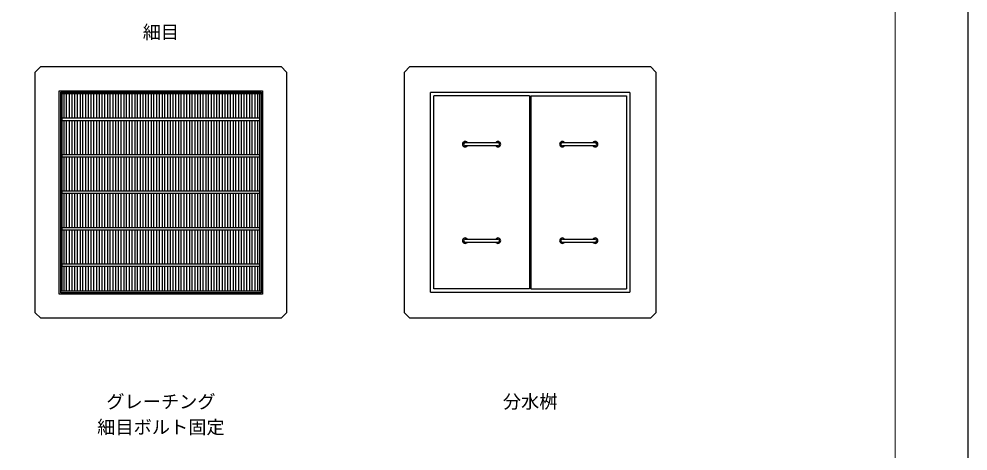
# Model space of a CAD drawing. Units: millimetres, scale not verified. Extents: x -4200 to 4200, y -2970 to 2970.
# Drawn here: x 1595 to 4200, y -1236 to -52 of the extents above; entities that cross this region are included whole.
import ezdxf
from ezdxf.enums import TextEntityAlignment as Align

# ---------------------------------------------------------------- set-up
doc = ezdxf.new("R2010")
doc.units = ezdxf.units.MM
doc.header["$LTSCALE"] = 10
for name, color, linetype, lineweight in [('0-1_Defpoints', 5, 'Continuous', 25), ('0-2_HATCH', 6, 'Continuous', 25), ('0-5_TXT', 7, 'Continuous', 25), ('0-6_WAKU', 3, 'Continuous', 13)]:
    doc.layers.add(name, color=color, linetype=linetype, lineweight=lineweight)
doc.styles.add('ＭＳ ゴシック', font='')
doc.styles.get('ＭＳ ゴシック').set_extended_font_data('MS Gothic')

msp = doc.modelspace()

# ---------------------------------------------------------------- linework, layer by layer
at = {"layer": '0-1_Defpoints'}
msp.add_lwpolyline([(-4200, -2970), (4200, -2970), (4200, 2970), (-4200, 2970)], close=True, dxfattribs=at)
at = {"layer": '0-2_HATCH'}
for p, q in [((1639.31, -197.56), (1654.31, -182.56)), ((1639.31, -857.56), (1639.31, -197.56)), ((1654.31, -182.56), (2314.31, -182.56)), ((2314.31, -182.56), (2329.31, -197.56)), ((2329.31, -197.56), (2329.31, -857.56)), ((2652.99, -197.56), (2667.99, -182.56)), ((2652.99, -857.56), (2652.99, -197.56)), ((2667.99, -182.56), (3327.99, -182.56)), ((3327.99, -182.56), (3342.99, -197.56)), ((3342.99, -197.56), (3342.99, -857.56)), ((1705.31, -806.56), (1705.31, -248.56)), ((1705.31, -248.56), (2263.31, -248.56)), ((1709.31, -802.56), (1709.31, -252.56)), ((1709.31, -252.56), (2259.31, -252.56)), ((1709.31, -256.56), (2259.31, -256.56)), ((1713.31, -798.56), (1713.31, -256.56)), ((1718.31, -324.31), (1718.31, -256.56)), ((1725.31, -324.31), (1725.31, -256.56)), ((1733.31, -324.31), (1733.31, -256.56)), ((1740.31, -324.31), (1740.31, -256.56)), ((1748.31, -324.31), (1748.31, -256.56)), ((1755.31, -324.31), (1755.31, -256.56)), ((1763.31, -324.31), (1763.31, -256.56)), ((1770.31, -324.31), (1770.31, -256.56)), ((1778.31, -324.31), (1778.31, -256.56)), ((1785.31, -324.31), (1785.31, -256.56)), ((1793.31, -324.31), (1793.31, -256.56)), ((1800.31, -324.31), (1800.31, -256.56)), ((1808.31, -324.31), (1808.31, -256.56)), ((1815.31, -324.31), (1815.31, -256.56)), ((1823.31, -324.31), (1823.31, -256.56)), ((1830.31, -324.31), (1830.31, -256.56)), ((1838.31, -324.31), (1838.31, -256.56)), ((1845.31, -324.31), (1845.31, -256.56)), ((1853.31, -324.31), (1853.31, -256.56)), ((1860.31, -324.31), (1860.31, -256.56)), ((1868.31, -324.31), (1868.31, -256.56)), ((1875.31, -324.31), (1875.31, -256.56)), ((1883.31, -324.31), (1883.31, -256.56)), ((1890.31, -324.31), (1890.31, -256.56)), ((1898.31, -324.31), (1898.31, -256.56)), ((1905.31, -324.31), (1905.31, -256.56)), ((1913.31, -324.31), (1913.31, -256.56)), ((1920.31, -324.31), (1920.31, -256.56)), ((1928.31, -324.31), (1928.31, -256.56)), ((1935.31, -324.31), (1935.31, -256.56)), ((1943.31, -324.31), (1943.31, -256.56)), ((1950.31, -324.31), (1950.31, -256.56)), ((1958.31, -324.31), (1958.31, -256.56)), ((1965.31, -324.31), (1965.31, -256.56)), ((1973.31, -324.31), (1973.31, -256.56)), ((1980.31, -324.31), (1980.31, -256.56)), ((1988.31, -324.31), (1988.31, -256.56)), ((1995.31, -324.31), (1995.31, -256.56)), ((2003.31, -324.31), (2003.31, -256.56)), ((2010.31, -324.31), (2010.31, -256.56)), ((2018.31, -324.31), (2018.31, -256.56)), ((2025.31, -324.31), (2025.31, -256.56)), ((2033.31, -324.31), (2033.31, -256.56)), ((2040.31, -324.31), (2040.31, -256.56)), ((2048.31, -324.31), (2048.31, -256.56)), ((2055.31, -324.31), (2055.31, -256.56)), ((2063.31, -324.31), (2063.31, -256.56)), ((2070.31, -324.31), (2070.31, -256.56)), ((2078.31, -324.31), (2078.31, -256.56)), ((2085.31, -324.31), (2085.31, -256.56)), ((2093.31, -324.31), (2093.31, -256.56)), ((2100.31, -324.31), (2100.31, -256.56)), ((2108.31, -324.31), (2108.31, -256.56)), ((2115.31, -324.31), (2115.31, -256.56)), ((2123.31, -324.31), (2123.31, -256.56)), ((2130.31, -324.31), (2130.31, -256.56)), ((2138.31, -324.31), (2138.31, -256.56)), ((2145.31, -324.31), (2145.31, -256.56)), ((2153.31, -324.31), (2153.31, -256.56)), ((2160.31, -324.31), (2160.31, -256.56)), ((2168.31, -324.31), (2168.31, -256.56)), ((2175.31, -324.31), (2175.31, -256.56)), ((2183.31, -324.31), (2183.31, -256.56)), ((2190.31, -324.31), (2190.31, -256.56)), ((2198.31, -324.31), (2198.31, -256.56)), ((2205.31, -324.31), (2205.31, -256.56)), ((2213.31, -324.31), (2213.31, -256.56)), ((2220.31, -324.31), (2220.31, -256.56)), ((2228.31, -324.31), (2228.31, -256.56)), ((2235.31, -324.31), (2235.31, -256.56)), ((2243.31, -324.31), (2243.31, -256.56)), ((2250.31, -324.31), (2250.31, -256.56)), ((2255.31, -256.56), (2255.31, -798.56)), ((2259.31, -252.56), (2259.31, -802.56)), ((2263.31, -248.56), (2263.31, -806.56)), ((2724.26, -801.29), (2724.26, -253.83)), ((3271.72, -253.83), (2724.26, -253.83)), ((3271.72, -253.83), (3271.72, -801.29)), ((2995.74, -262.97), (2733.4, -262.97)), ((2733.4, -792.15), (2733.4, -262.97)), ((3000.24, -262.97), (3262.59, -262.97)), ((3000.24, -262.97), (3000.24, -792.15)), ((3262.59, -262.97), (3262.59, -792.15)), ((2255.31, -324.31), (1713.31, -324.31)), ((2255.31, -330.81), (1713.31, -330.81)), ((1718.31, -424.31), (1718.31, -330.81)), ((1725.31, -424.31), (1725.31, -330.81)), ((1733.31, -424.31), (1733.31, -330.81)), ((1740.31, -424.31), (1740.31, -330.81)), ((1748.31, -424.31), (1748.31, -330.81)), ((1755.31, -424.31), (1755.31, -330.81)), ((1763.31, -424.31), (1763.31, -330.81)), ((1770.31, -424.31), (1770.31, -330.81)), ((1778.31, -424.31), (1778.31, -330.81)), ((1785.31, -424.31), (1785.31, -330.81)), ((1793.31, -424.31), (1793.31, -330.81)), ((1800.31, -424.31), (1800.31, -330.81)), ((1808.31, -424.31), (1808.31, -330.81)), ((1815.31, -424.31), (1815.31, -330.81)), ((1823.31, -424.31), (1823.31, -330.81)), ((1830.31, -424.31), (1830.31, -330.81)), ((1838.31, -424.31), (1838.31, -330.81)), ((1845.31, -424.31), (1845.31, -330.81)), ((1853.31, -424.31), (1853.31, -330.81)), ((1860.31, -424.31), (1860.31, -330.81)), ((1868.31, -424.31), (1868.31, -330.81)), ((1875.31, -424.31), (1875.31, -330.81)), ((1883.31, -424.31), (1883.31, -330.81)), ((1890.31, -424.31), (1890.31, -330.81)), ((1898.31, -424.31), (1898.31, -330.81)), ((1905.31, -424.31), (1905.31, -330.81)), ((1913.31, -424.31), (1913.31, -330.81)), ((1920.31, -424.31), (1920.31, -330.81)), ((1928.31, -424.31), (1928.31, -330.81)), ((1935.31, -424.31), (1935.31, -330.81)), ((1943.31, -424.31), (1943.31, -330.81)), ((1950.31, -424.31), (1950.31, -330.81)), ((1958.31, -424.31), (1958.31, -330.81)), ((1965.31, -424.31), (1965.31, -330.81)), ((1973.31, -424.31), (1973.31, -330.81)), ((1980.31, -424.31), (1980.31, -330.81)), ((1988.31, -424.31), (1988.31, -330.81)), ((1995.31, -424.31), (1995.31, -330.81)), ((2003.31, -424.31), (2003.31, -330.81)), ((2010.31, -424.31), (2010.31, -330.81)), ((2018.31, -424.31), (2018.31, -330.81)), ((2025.31, -424.31), (2025.31, -330.81)), ((2033.31, -424.31), (2033.31, -330.81)), ((2040.31, -424.31), (2040.31, -330.81)), ((2048.31, -424.31), (2048.31, -330.81)), ((2055.31, -424.31), (2055.31, -330.81)), ((2063.31, -424.31), (2063.31, -330.81)), ((2070.31, -424.31), (2070.31, -330.81)), ((2078.31, -424.31), (2078.31, -330.81)), ((2085.31, -424.31), (2085.31, -330.81)), ((2093.31, -424.31), (2093.31, -330.81)), ((2100.31, -424.31), (2100.31, -330.81)), ((2108.31, -424.31), (2108.31, -330.81)), ((2115.31, -424.31), (2115.31, -330.81)), ((2123.31, -424.31), (2123.31, -330.81)), ((2130.31, -424.31), (2130.31, -330.81)), ((2138.31, -424.31), (2138.31, -330.81)), ((2145.31, -424.31), (2145.31, -330.81)), ((2153.31, -424.31), (2153.31, -330.81)), ((2160.31, -424.31), (2160.31, -330.81)), ((2168.31, -424.31), (2168.31, -330.81)), ((2175.31, -424.31), (2175.31, -330.81)), ((2183.31, -424.31), (2183.31, -330.81)), ((2190.31, -424.31), (2190.31, -330.81)), ((2198.31, -424.31), (2198.31, -330.81)), ((2205.31, -424.31), (2205.31, -330.81)), ((2213.31, -424.31), (2213.31, -330.81)), ((2220.31, -424.31), (2220.31, -330.81)), ((2228.31, -424.31), (2228.31, -330.81)), ((2235.31, -424.31), (2235.31, -330.81)), ((2243.31, -424.31), (2243.31, -330.81)), ((2250.31, -424.31), (2250.31, -330.81)), ((2819.57, -390.76), (2909.57, -390.76)), ((3086.41, -390.76), (3176.41, -390.76)), ((2909.57, -399.76), (2819.57, -399.76)), ((3176.41, -399.76), (3086.41, -399.76)), ((2255.31, -424.31), (1713.31, -424.31)), ((2255.31, -430.81), (1713.31, -430.81)), ((1718.31, -524.31), (1718.31, -430.81)), ((1725.31, -524.31), (1725.31, -430.81)), ((1733.31, -524.31), (1733.31, -430.81)), ((1740.31, -524.31), (1740.31, -430.81)), ((1748.31, -524.31), (1748.31, -430.81)), ((1755.31, -524.31), (1755.31, -430.81)), ((1763.31, -524.31), (1763.31, -430.81)), ((1770.31, -524.31), (1770.31, -430.81)), ((1778.31, -524.31), (1778.31, -430.81)), ((1785.31, -524.31), (1785.31, -430.81)), ((1793.31, -524.31), (1793.31, -430.81)), ((1800.31, -524.31), (1800.31, -430.81)), ((1808.31, -524.31), (1808.31, -430.81)), ((1815.31, -524.31), (1815.31, -430.81)), ((1823.31, -524.31), (1823.31, -430.81)), ((1830.31, -524.31), (1830.31, -430.81)), ((1838.31, -524.31), (1838.31, -430.81)), ((1845.31, -524.31), (1845.31, -430.81)), ((1853.31, -524.31), (1853.31, -430.81)), ((1860.31, -524.31), (1860.31, -430.81)), ((1868.31, -524.31), (1868.31, -430.81)), ((1875.31, -524.31), (1875.31, -430.81)), ((1883.31, -524.31), (1883.31, -430.81)), ((1890.31, -524.31), (1890.31, -430.81)), ((1898.31, -524.31), (1898.31, -430.81)), ((1905.31, -524.31), (1905.31, -430.81)), ((1913.31, -524.31), (1913.31, -430.81)), ((1920.31, -524.31), (1920.31, -430.81)), ((1928.31, -524.31), (1928.31, -430.81)), ((1935.31, -524.31), (1935.31, -430.81)), ((1943.31, -524.31), (1943.31, -430.81)), ((1950.31, -524.31), (1950.31, -430.81)), ((1958.31, -524.31), (1958.31, -430.81)), ((1965.31, -524.31), (1965.31, -430.81)), ((1973.31, -524.31), (1973.31, -430.81)), ((1980.31, -524.31), (1980.31, -430.81)), ((1988.31, -524.31), (1988.31, -430.81)), ((1995.31, -524.31), (1995.31, -430.81)), ((2003.31, -524.31), (2003.31, -430.81)), ((2010.31, -524.31), (2010.31, -430.81)), ((2018.31, -524.31), (2018.31, -430.81)), ((2025.31, -524.31), (2025.31, -430.81)), ((2033.31, -524.31), (2033.31, -430.81)), ((2040.31, -524.31), (2040.31, -430.81)), ((2048.31, -524.31), (2048.31, -430.81)), ((2055.31, -524.31), (2055.31, -430.81)), ((2063.31, -524.31), (2063.31, -430.81)), ((2070.31, -524.31), (2070.31, -430.81)), ((2078.31, -524.31), (2078.31, -430.81)), ((2085.31, -524.31), (2085.31, -430.81)), ((2093.31, -524.31), (2093.31, -430.81)), ((2100.31, -524.31), (2100.31, -430.81)), ((2108.31, -524.31), (2108.31, -430.81)), ((2115.31, -524.31), (2115.31, -430.81)), ((2123.31, -524.31), (2123.31, -430.81)), ((2130.31, -524.31), (2130.31, -430.81)), ((2138.31, -524.31), (2138.31, -430.81)), ((2145.31, -524.31), (2145.31, -430.81)), ((2153.31, -524.31), (2153.31, -430.81)), ((2160.31, -524.31), (2160.31, -430.81)), ((2168.31, -524.31), (2168.31, -430.81)), ((2175.31, -524.31), (2175.31, -430.81)), ((2183.31, -524.31), (2183.31, -430.81)), ((2190.31, -524.31), (2190.31, -430.81)), ((2198.31, -524.31), (2198.31, -430.81)), ((2205.31, -524.31), (2205.31, -430.81)), ((2213.31, -524.31), (2213.31, -430.81)), ((2220.31, -524.31), (2220.31, -430.81)), ((2228.31, -524.31), (2228.31, -430.81)), ((2235.31, -524.31), (2235.31, -430.81)), ((2243.31, -524.31), (2243.31, -430.81)), ((2250.31, -524.31), (2250.31, -430.81)), ((2255.31, -524.31), (1713.31, -524.31)), ((2255.31, -530.81), (1713.31, -530.81)), ((1718.31, -624.31), (1718.31, -530.81)), ((1725.31, -624.31), (1725.31, -530.81)), ((1733.31, -624.31), (1733.31, -530.81)), ((1740.31, -624.31), (1740.31, -530.81)), ((1748.31, -624.31), (1748.31, -530.81)), ((1755.31, -624.31), (1755.31, -530.81)), ((1763.31, -624.31), (1763.31, -530.81)), ((1770.31, -624.31), (1770.31, -530.81)), ((1778.31, -624.31), (1778.31, -530.81)), ((1785.31, -624.31), (1785.31, -530.81)), ((1793.31, -624.31), (1793.31, -530.81)), ((1800.31, -624.31), (1800.31, -530.81)), ((1808.31, -624.31), (1808.31, -530.81)), ((1815.31, -624.31), (1815.31, -530.81)), ((1823.31, -624.31), (1823.31, -530.81)), ((1830.31, -624.31), (1830.31, -530.81)), ((1838.31, -624.31), (1838.31, -530.81)), ((1845.31, -624.31), (1845.31, -530.81)), ((1853.31, -624.31), (1853.31, -530.81)), ((1860.31, -624.31), (1860.31, -530.81)), ((1868.31, -624.31), (1868.31, -530.81)), ((1875.31, -624.31), (1875.31, -530.81)), ((1883.31, -624.31), (1883.31, -530.81)), ((1890.31, -624.31), (1890.31, -530.81)), ((1898.31, -624.31), (1898.31, -530.81)), ((1905.31, -624.31), (1905.31, -530.81)), ((1913.31, -624.31), (1913.31, -530.81)), ((1920.31, -624.31), (1920.31, -530.81)), ((1928.31, -624.31), (1928.31, -530.81)), ((1935.31, -624.31), (1935.31, -530.81)), ((1943.31, -624.31), (1943.31, -530.81)), ((1950.31, -624.31), (1950.31, -530.81)), ((1958.31, -624.31), (1958.31, -530.81)), ((1965.31, -624.31), (1965.31, -530.81)), ((1973.31, -624.31), (1973.31, -530.81)), ((1980.31, -624.31), (1980.31, -530.81)), ((1988.31, -624.31), (1988.31, -530.81)), ((1995.31, -624.31), (1995.31, -530.81)), ((2003.31, -624.31), (2003.31, -530.81)), ((2010.31, -624.31), (2010.31, -530.81)), ((2018.31, -624.31), (2018.31, -530.81)), ((2025.31, -624.31), (2025.31, -530.81)), ((2033.31, -624.31), (2033.31, -530.81)), ((2040.31, -624.31), (2040.31, -530.81)), ((2048.31, -624.31), (2048.31, -530.81)), ((2055.31, -624.31), (2055.31, -530.81)), ((2063.31, -624.31), (2063.31, -530.81)), ((2070.31, -624.31), (2070.31, -530.81)), ((2078.31, -624.31), (2078.31, -530.81)), ((2085.31, -624.31), (2085.31, -530.81)), ((2093.31, -624.31), (2093.31, -530.81)), ((2100.31, -624.31), (2100.31, -530.81)), ((2108.31, -624.31), (2108.31, -530.81)), ((2115.31, -624.31), (2115.31, -530.81)), ((2123.31, -624.31), (2123.31, -530.81)), ((2130.31, -624.31), (2130.31, -530.81)), ((2138.31, -624.31), (2138.31, -530.81)), ((2145.31, -624.31), (2145.31, -530.81)), ((2153.31, -624.31), (2153.31, -530.81)), ((2160.31, -624.31), (2160.31, -530.81)), ((2168.31, -624.31), (2168.31, -530.81)), ((2175.31, -624.31), (2175.31, -530.81)), ((2183.31, -624.31), (2183.31, -530.81)), ((2190.31, -624.31), (2190.31, -530.81)), ((2198.31, -624.31), (2198.31, -530.81)), ((2205.31, -624.31), (2205.31, -530.81)), ((2213.31, -624.31), (2213.31, -530.81)), ((2220.31, -624.31), (2220.31, -530.81)), ((2228.31, -624.31), (2228.31, -530.81)), ((2235.31, -624.31), (2235.31, -530.81)), ((2243.31, -624.31), (2243.31, -530.81)), ((2250.31, -624.31), (2250.31, -530.81)), ((2255.31, -624.31), (1713.31, -624.31)), ((2255.31, -630.81), (1713.31, -630.81)), ((1718.31, -724.31), (1718.31, -630.81)), ((1725.31, -724.31), (1725.31, -630.81)), ((1733.31, -724.31), (1733.31, -630.81)), ((1740.31, -724.31), (1740.31, -630.81)), ((1748.31, -724.31), (1748.31, -630.81)), ((1755.31, -724.31), (1755.31, -630.81)), ((1763.31, -724.31), (1763.31, -630.81)), ((1770.31, -724.31), (1770.31, -630.81)), ((1778.31, -724.31), (1778.31, -630.81)), ((1785.31, -724.31), (1785.31, -630.81)), ((1793.31, -724.31), (1793.31, -630.81)), ((1800.31, -724.31), (1800.31, -630.81)), ((1808.31, -724.31), (1808.31, -630.81)), ((1815.31, -724.31), (1815.31, -630.81)), ((1823.31, -724.31), (1823.31, -630.81)), ((1830.31, -724.31), (1830.31, -630.81)), ((1838.31, -724.31), (1838.31, -630.81)), ((1845.31, -724.31), (1845.31, -630.81)), ((1853.31, -724.31), (1853.31, -630.81)), ((1860.31, -724.31), (1860.31, -630.81)), ((1868.31, -724.31), (1868.31, -630.81)), ((1875.31, -724.31), (1875.31, -630.81)), ((1883.31, -724.31), (1883.31, -630.81)), ((1890.31, -724.31), (1890.31, -630.81)), ((1898.31, -724.31), (1898.31, -630.81)), ((1905.31, -724.31), (1905.31, -630.81)), ((1913.31, -724.31), (1913.31, -630.81)), ((1920.31, -724.31), (1920.31, -630.81)), ((1928.31, -724.31), (1928.31, -630.81)), ((1935.31, -724.31), (1935.31, -630.81)), ((1943.31, -724.31), (1943.31, -630.81)), ((1950.31, -724.31), (1950.31, -630.81)), ((1958.31, -724.31), (1958.31, -630.81)), ((1965.31, -724.31), (1965.31, -630.81)), ((1973.31, -724.31), (1973.31, -630.81)), ((1980.31, -724.31), (1980.31, -630.81)), ((1988.31, -724.31), (1988.31, -630.81)), ((1995.31, -724.31), (1995.31, -630.81)), ((2003.31, -724.31), (2003.31, -630.81)), ((2010.31, -724.31), (2010.31, -630.81)), ((2018.31, -724.31), (2018.31, -630.81)), ((2025.31, -724.31), (2025.31, -630.81)), ((2033.31, -724.31), (2033.31, -630.81)), ((2040.31, -724.31), (2040.31, -630.81)), ((2048.31, -724.31), (2048.31, -630.81)), ((2055.31, -724.31), (2055.31, -630.81)), ((2063.31, -724.31), (2063.31, -630.81)), ((2070.31, -724.31), (2070.31, -630.81)), ((2078.31, -724.31), (2078.31, -630.81)), ((2085.31, -724.31), (2085.31, -630.81)), ((2093.31, -724.31), (2093.31, -630.81)), ((2100.31, -724.31), (2100.31, -630.81)), ((2108.31, -724.31), (2108.31, -630.81)), ((2115.31, -724.31), (2115.31, -630.81)), ((2123.31, -724.31), (2123.31, -630.81)), ((2130.31, -724.31), (2130.31, -630.81)), ((2138.31, -724.31), (2138.31, -630.81)), ((2145.31, -724.31), (2145.31, -630.81)), ((2153.31, -724.31), (2153.31, -630.81)), ((2160.31, -724.31), (2160.31, -630.81)), ((2168.31, -724.31), (2168.31, -630.81)), ((2175.31, -724.31), (2175.31, -630.81)), ((2183.31, -724.31), (2183.31, -630.81)), ((2190.31, -724.31), (2190.31, -630.81)), ((2198.31, -724.31), (2198.31, -630.81)), ((2205.31, -724.31), (2205.31, -630.81)), ((2213.31, -724.31), (2213.31, -630.81)), ((2220.31, -724.31), (2220.31, -630.81)), ((2228.31, -724.31), (2228.31, -630.81)), ((2235.31, -724.31), (2235.31, -630.81)), ((2243.31, -724.31), (2243.31, -630.81)), ((2250.31, -724.31), (2250.31, -630.81)), ((2819.57, -655.35), (2909.57, -655.35)), ((2909.57, -664.35), (2819.57, -664.35)), ((3086.41, -655.35), (3176.41, -655.35)), ((3176.41, -664.35), (3086.41, -664.35)), ((2255.31, -724.31), (1713.31, -724.31)), ((2255.31, -730.81), (1713.31, -730.81)), ((1718.31, -798.56), (1718.31, -730.81)), ((1725.31, -798.56), (1725.31, -730.81)), ((1733.31, -798.56), (1733.31, -730.81)), ((1740.31, -798.56), (1740.31, -730.81)), ((1748.31, -798.56), (1748.31, -730.81)), ((1755.31, -798.56), (1755.31, -730.81)), ((1763.31, -798.56), (1763.31, -730.81)), ((1770.31, -798.56), (1770.31, -730.81)), ((1778.31, -798.56), (1778.31, -730.81)), ((1785.31, -798.56), (1785.31, -730.81)), ((1793.31, -798.56), (1793.31, -730.81)), ((1800.31, -798.56), (1800.31, -730.81)), ((1808.31, -798.56), (1808.31, -730.81)), ((1815.31, -798.56), (1815.31, -730.81)), ((1823.31, -798.56), (1823.31, -730.81)), ((1830.31, -798.56), (1830.31, -730.81)), ((1838.31, -798.56), (1838.31, -730.81)), ((1845.31, -798.56), (1845.31, -730.81)), ((1853.31, -798.56), (1853.31, -730.81)), ((1860.31, -798.56), (1860.31, -730.81)), ((1868.31, -798.56), (1868.31, -730.81)), ((1875.31, -798.56), (1875.31, -730.81)), ((1883.31, -798.56), (1883.31, -730.81)), ((1890.31, -798.56), (1890.31, -730.81)), ((1898.31, -798.56), (1898.31, -730.81)), ((1905.31, -798.56), (1905.31, -730.81)), ((1913.31, -798.56), (1913.31, -730.81)), ((1920.31, -798.56), (1920.31, -730.81)), ((1928.31, -798.56), (1928.31, -730.81)), ((1935.31, -798.56), (1935.31, -730.81)), ((1943.31, -798.56), (1943.31, -730.81)), ((1950.31, -798.56), (1950.31, -730.81)), ((1958.31, -798.56), (1958.31, -730.81)), ((1965.31, -798.56), (1965.31, -730.81)), ((1973.31, -798.56), (1973.31, -730.81)), ((1980.31, -798.56), (1980.31, -730.81)), ((1988.31, -798.56), (1988.31, -730.81)), ((1995.31, -798.56), (1995.31, -730.81)), ((2003.31, -798.56), (2003.31, -730.81)), ((2010.31, -798.56), (2010.31, -730.81)), ((2018.31, -798.56), (2018.31, -730.81)), ((2025.31, -798.56), (2025.31, -730.81)), ((2033.31, -798.56), (2033.31, -730.81)), ((2040.31, -798.56), (2040.31, -730.81)), ((2048.31, -798.56), (2048.31, -730.81)), ((2055.31, -798.56), (2055.31, -730.81)), ((2063.31, -798.56), (2063.31, -730.81)), ((2070.31, -798.56), (2070.31, -730.81)), ((2078.31, -798.56), (2078.31, -730.81)), ((2085.31, -798.56), (2085.31, -730.81)), ((2093.31, -798.56), (2093.31, -730.81)), ((2100.31, -798.56), (2100.31, -730.81)), ((2108.31, -798.56), (2108.31, -730.81)), ((2115.31, -798.56), (2115.31, -730.81)), ((2123.31, -798.56), (2123.31, -730.81)), ((2130.31, -798.56), (2130.31, -730.81)), ((2138.31, -798.56), (2138.31, -730.81)), ((2145.31, -798.56), (2145.31, -730.81)), ((2153.31, -798.56), (2153.31, -730.81)), ((2160.31, -798.56), (2160.31, -730.81)), ((2168.31, -798.56), (2168.31, -730.81)), ((2175.31, -798.56), (2175.31, -730.81)), ((2183.31, -798.56), (2183.31, -730.81)), ((2190.31, -798.56), (2190.31, -730.81)), ((2198.31, -798.56), (2198.31, -730.81)), ((2205.31, -798.56), (2205.31, -730.81)), ((2213.31, -798.56), (2213.31, -730.81)), ((2220.31, -798.56), (2220.31, -730.81)), ((2228.31, -798.56), (2228.31, -730.81)), ((2235.31, -798.56), (2235.31, -730.81)), ((2243.31, -798.56), (2243.31, -730.81)), ((2250.31, -798.56), (2250.31, -730.81)), ((2263.31, -806.56), (1705.31, -806.56)), ((2259.31, -798.56), (1709.31, -798.56)), ((2259.31, -802.56), (1709.31, -802.56)), ((2724.26, -801.29), (3271.72, -801.29)), ((3000.24, -792.15), (3262.59, -792.15)), ((1654.31, -872.56), (1639.31, -857.56)), ((2329.31, -857.56), (2314.31, -872.56)), ((2667.99, -872.56), (2652.99, -857.56)), ((3342.99, -857.56), (3327.99, -872.56)), ((2314.31, -872.56), (1654.31, -872.56)), ((3327.99, -872.56), (2667.99, -872.56))]:
    msp.add_line(p, q, dxfattribs=at)
msp.add_lwpolyline([(2995.74, -262.97), (2995.74, -792.15), (2733.4, -792.15)], dxfattribs=at)
for centre, radius, start, end in [((2819.57, -395.26), 7.5, 36.87059, 323.12938), ((2819.57, -395.26), 4.5, 90, 270), ((2909.57, -395.26), 7.5, 216.87059, 143.12939), ((2909.57, -395.26), 4.5, 270, 90), ((3086.41, -395.26), 7.5, 36.87059, 323.12938), ((3086.41, -395.26), 4.5, 90, 270), ((3176.41, -395.26), 7.5, 216.87059, 143.12939), ((3176.41, -395.26), 4.5, 270, 90), ((2819.57, -659.85), 7.5, 36.87059, 323.12938), ((2819.57, -659.85), 4.5, 90, 270), ((2909.57, -659.85), 7.5, 216.87059, 143.12939), ((2909.57, -659.85), 4.5, 270, 90), ((3086.41, -659.85), 7.5, 36.87059, 323.12938), ((3086.41, -659.85), 4.5, 90, 270), ((3176.41, -659.85), 7.5, 216.87059, 143.12939), ((3176.41, -659.85), 4.5, 270, 90)]:
    msp.add_arc(centre, radius, start, end, dxfattribs=at)
at = {"layer": '0-6_WAKU'}
msp.add_lwpolyline([(-4000, -2770), (4000, -2770), (4000, 2770), (-4000, 2770)], close=True, dxfattribs=at)

# ---------------------------------------------------------------- texts
at = {"layer": '0-5_TXT', "style": 'ＭＳ ゴシック'}
for s, p in [('細目', (1934.31, -117.27)), ('グレーチング', (1834.31, -1130.4)), ('分水桝', (2922.99, -1130.4)), ('細目ボルト固定', (1809.31, -1200.4))]:
    msp.add_text(s, height=36.66, dxfattribs=at).set_placement(p, align=Align.BOTTOM_LEFT)

doc.saveas('drawing.dxf')
